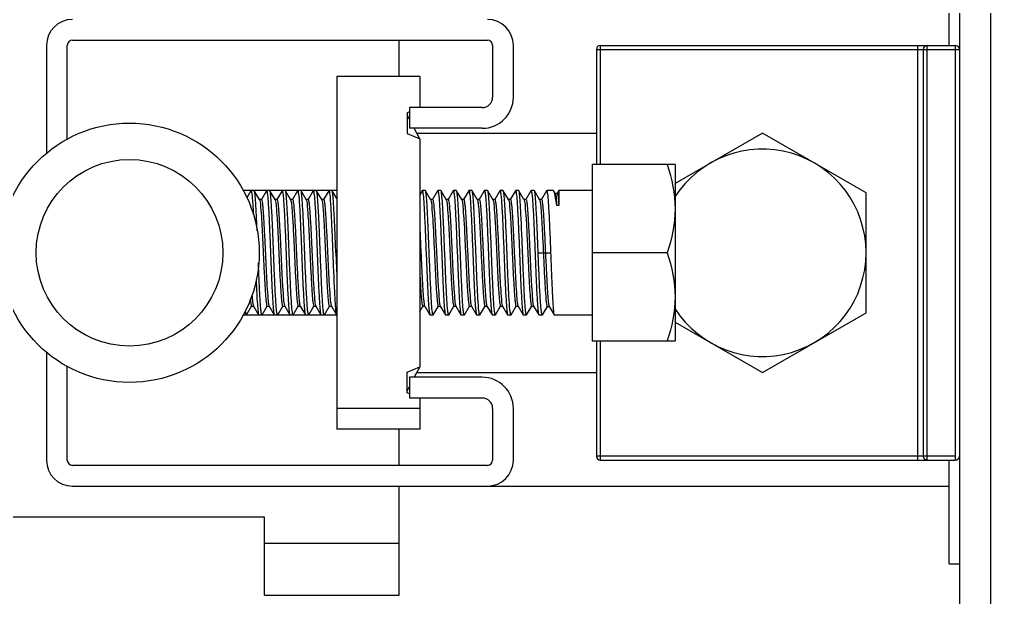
# Model space of a CAD drawing. Extents: x 1680110 to 2699828, y 269661 to 891349.
# Drawn here: x 2392277.8 to 2392704, y 717890 to 718143.8 of the extents above; entities that cross this region are included whole.
import ezdxf

# ---------------------------------------------------------------- set-up
doc = ezdxf.new("R2010")
doc.units = 0
doc.header["$LTSCALE"] = 1000
doc.header["$MEASUREMENT"] = 0
doc.layers.add('02___PRT_ALL_AXES', color=7, linetype='Continuous')

msp = doc.modelspace()

# ---------------------------------------------------------------- linework, layer by layer
at = {"color": 7, "linetype": 'Continuous'}
for p, q in [((2392690.35, 720771.01), (2392690.35, 717130.67)), ((2392704.01, 720771.01), (2392704.01, 717130.67)), ((2392685.8, 718132.4), (2392685.8, 718177.93)), ((2392301.05, 718134.68), (2392483.18, 718134.68)), ((2392444.48, 718118.74), (2392444.48, 718134.68)), ((2392289.66, 718132.4), (2392289.66, 718084.96)), ((2392298.77, 718091.17), (2392298.77, 718132.4)), ((2392485.46, 718132.4), (2392485.46, 718109.63)), ((2392494.56, 718109.63), (2392494.56, 718132.4)), ((2392530.99, 718130.58), (2392530.99, 718080.04)), ((2392530.99, 718130.58), (2392690.35, 718130.58)), ((2392532.81, 718080.04), (2392532.81, 718132.4)), ((2392532.81, 718132.4), (2392688.53, 718132.4)), ((2392672.14, 717950.27), (2392672.14, 718132.4)), ((2392674.42, 718130.58), (2392674.42, 717952.09)), ((2392676.24, 717950.27), (2392676.24, 718132.4)), ((2392688.53, 718132.4), (2392688.53, 717950.27)), ((2392453.45, 718118.74), (2392453.45, 718105.08)), ((2392449.03, 718105.08), (2392449.03, 718095.97)), ((2392480.9, 718105.08), (2392449.03, 718105.08)), ((2392449.03, 718103.24), (2392447.99, 718102.8)), ((2392447.99, 718102.8), (2392447.99, 718093.7)), ((2392449.03, 718099.9), (2392447.99, 718101.89)), ((2392447.99, 718093.7), (2392453.45, 718091.42)), ((2392480.9, 718095.97), (2392449.03, 718095.97)), ((2392453.45, 718091.42), (2392451.08, 718095.97)), ((2392453.45, 718091.42), (2392453.45, 717991.25)), ((2392529.12, 718080.04), (2392529.12, 718002.63)), ((2392379.36, 718068.59), (2392377.57, 718065.51)), ((2392379.36, 718068.59), (2392379.43, 718068.65)), ((2392380.87, 718068.59), (2392380.8, 718068.65)), ((2392383.12, 718064.71), (2392380.87, 718068.59)), ((2392386.19, 718068.59), (2392383.95, 718064.73)), ((2392386.19, 718068.59), (2392386.26, 718068.65)), ((2392387.7, 718068.59), (2392387.63, 718068.65)), ((2392389.95, 718064.71), (2392387.7, 718068.59)), ((2392393.02, 718068.59), (2392390.78, 718064.73)), ((2392393.02, 718068.59), (2392393.09, 718068.65)), ((2392394.53, 718068.59), (2392394.46, 718068.65)), ((2392396.78, 718064.71), (2392394.53, 718068.59)), ((2392399.85, 718068.59), (2392397.61, 718064.73)), ((2392399.85, 718068.59), (2392399.92, 718068.65)), ((2392401.36, 718068.59), (2392401.29, 718068.65)), ((2392403.61, 718064.71), (2392401.36, 718068.59)), ((2392406.68, 718068.59), (2392404.44, 718064.73)), ((2392406.68, 718068.59), (2392406.75, 718068.65)), ((2392408.19, 718068.59), (2392408.12, 718068.65)), ((2392410.44, 718064.71), (2392408.19, 718068.59)), ((2392413.51, 718068.59), (2392411.27, 718064.73)), ((2392413.51, 718068.59), (2392413.58, 718068.65)), ((2392415.02, 718068.59), (2392414.95, 718068.65)), ((2392417.03, 718065.13), (2392415.02, 718068.59)), ((2392454.49, 718068.59), (2392453.45, 718066.8)), ((2392454.49, 718068.59), (2392454.56, 718068.65)), ((2392456, 718068.59), (2392455.93, 718068.65)), ((2392458.25, 718064.71), (2392456, 718068.59)), ((2392461.32, 718068.59), (2392459.08, 718064.73)), ((2392461.32, 718068.59), (2392461.39, 718068.65)), ((2392462.83, 718068.59), (2392462.76, 718068.65)), ((2392465.08, 718064.71), (2392462.83, 718068.59)), ((2392468.15, 718068.59), (2392465.91, 718064.73)), ((2392468.15, 718068.59), (2392468.22, 718068.65)), ((2392469.66, 718068.59), (2392469.59, 718068.65)), ((2392471.91, 718064.71), (2392469.66, 718068.59)), ((2392474.98, 718068.59), (2392472.74, 718064.73)), ((2392474.98, 718068.59), (2392475.05, 718068.65)), ((2392476.49, 718068.59), (2392476.42, 718068.65)), ((2392478.74, 718064.71), (2392476.49, 718068.59)), ((2392481.81, 718068.59), (2392479.57, 718064.73)), ((2392481.81, 718068.59), (2392481.88, 718068.65)), ((2392483.32, 718068.59), (2392483.25, 718068.65)), ((2392485.57, 718064.71), (2392483.32, 718068.59)), ((2392488.64, 718068.59), (2392486.4, 718064.73)), ((2392488.64, 718068.59), (2392488.71, 718068.65)), ((2392490.15, 718068.59), (2392490.08, 718068.65)), ((2392492.4, 718064.71), (2392490.15, 718068.59)), ((2392495.47, 718068.59), (2392493.23, 718064.73)), ((2392495.47, 718068.59), (2392495.54, 718068.65)), ((2392496.98, 718068.59), (2392496.91, 718068.65)), ((2392499.23, 718064.71), (2392496.98, 718068.59)), ((2392502.3, 718068.59), (2392500.06, 718064.73)), ((2392502.3, 718068.59), (2392502.37, 718068.65)), ((2392503.81, 718068.59), (2392503.74, 718068.65)), ((2392506.06, 718064.71), (2392503.81, 718068.59)), ((2392509.13, 718068.59), (2392506.89, 718064.73)), ((2392509.13, 718068.59), (2392509.2, 718068.65)), ((2392512.99, 718067.26), (2392512.31, 718068.43)), ((2392513.82, 718067.33), (2392512.95, 718067.33)), ((2392514.54, 718068.65), (2392513.79, 718067.35)), ((2392383.16, 718064.63), (2392383.12, 718064.71)), ((2392383.98, 718064.71), (2392383.12, 718064.71)), ((2392383.16, 718064.63), (2392383.24, 718064.43)), ((2392389.99, 718064.63), (2392389.95, 718064.71)), ((2392390.81, 718064.71), (2392389.95, 718064.71)), ((2392389.99, 718064.63), (2392390.02, 718064.58)), ((2392396.82, 718064.63), (2392396.78, 718064.71)), ((2392397.64, 718064.71), (2392396.78, 718064.71)), ((2392403.65, 718064.63), (2392403.61, 718064.71)), ((2392404.47, 718064.71), (2392403.61, 718064.71)), ((2392403.65, 718064.63), (2392403.71, 718064.5)), ((2392410.48, 718064.63), (2392410.44, 718064.71)), ((2392411.3, 718064.71), (2392410.44, 718064.71)), ((2392410.48, 718064.63), (2392410.56, 718064.43)), ((2392458.29, 718064.63), (2392458.25, 718064.71)), ((2392459.11, 718064.71), (2392458.25, 718064.71)), ((2392458.29, 718064.63), (2392458.35, 718064.5)), ((2392465.12, 718064.63), (2392465.08, 718064.71)), ((2392465.94, 718064.71), (2392465.08, 718064.71)), ((2392465.12, 718064.63), (2392465.2, 718064.43)), ((2392471.95, 718064.63), (2392471.91, 718064.71)), ((2392472.77, 718064.71), (2392471.91, 718064.71)), ((2392471.95, 718064.63), (2392471.98, 718064.58)), ((2392478.78, 718064.63), (2392478.74, 718064.71)), ((2392479.6, 718064.71), (2392478.74, 718064.71)), ((2392485.61, 718064.63), (2392485.57, 718064.71)), ((2392486.43, 718064.71), (2392485.57, 718064.71)), ((2392485.61, 718064.63), (2392485.67, 718064.5)), ((2392492.44, 718064.63), (2392492.4, 718064.71)), ((2392493.26, 718064.71), (2392492.4, 718064.71)), ((2392492.44, 718064.63), (2392492.52, 718064.43)), ((2392499.27, 718064.63), (2392499.23, 718064.71)), ((2392500.09, 718064.71), (2392499.23, 718064.71)), ((2392499.27, 718064.63), (2392499.3, 718064.58)), ((2392506.1, 718064.63), (2392506.06, 718064.71)), ((2392506.92, 718064.71), (2392506.06, 718064.71)), ((2392514.53, 718062.04), (2392513.62, 718062.04)), ((2392453.45, 718052.45), (2392453.99, 718041.33)), ((2392505.44, 718041.33), (2392510.91, 718041.33)), ((2392377.46, 718014.08), (2392379.69, 718017.94)), ((2392379.66, 718017.96), (2392380.53, 718017.96)), ((2392380.45, 718018.09), (2392380.48, 718018.03)), ((2392380.48, 718018.03), (2392380.53, 718017.96)), ((2392380.53, 718017.96), (2392382.77, 718014.08)), ((2392384.29, 718014.08), (2392386.52, 718017.94)), ((2392386.49, 718017.96), (2392387.36, 718017.96)), ((2392387.23, 718018.23), (2392387.31, 718018.03)), ((2392387.31, 718018.03), (2392387.36, 718017.96)), ((2392387.36, 718017.96), (2392389.6, 718014.08)), ((2392391.12, 718014.08), (2392393.35, 718017.94)), ((2392393.32, 718017.96), (2392394.19, 718017.96)), ((2392394.08, 718018.17), (2392394.14, 718018.03)), ((2392394.14, 718018.03), (2392394.19, 718017.96)), ((2392394.19, 718017.96), (2392396.43, 718014.08)), ((2392397.95, 718014.08), (2392400.18, 718017.94)), ((2392400.15, 718017.96), (2392401.02, 718017.96)), ((2392400.97, 718018.03), (2392401.02, 718017.96)), ((2392401.02, 718017.96), (2392403.26, 718014.08)), ((2392404.78, 718014.08), (2392407.01, 718017.94)), ((2392406.98, 718017.96), (2392407.85, 718017.96)), ((2392407.77, 718018.09), (2392407.8, 718018.03)), ((2392407.8, 718018.03), (2392407.85, 718017.96)), ((2392407.85, 718017.96), (2392410.09, 718014.08)), ((2392411.61, 718014.08), (2392413.84, 718017.94)), ((2392413.81, 718017.96), (2392414.68, 718017.96)), ((2392414.55, 718018.23), (2392414.63, 718018.03)), ((2392414.63, 718018.03), (2392414.68, 718017.96)), ((2392414.68, 718017.96), (2392416.92, 718014.08)), ((2392453.45, 718015.57), (2392454.82, 718017.94)), ((2392454.79, 718017.96), (2392455.66, 718017.96)), ((2392455.61, 718018.03), (2392455.66, 718017.96)), ((2392455.66, 718017.96), (2392457.9, 718014.08)), ((2392459.42, 718014.08), (2392461.65, 718017.94)), ((2392461.62, 718017.96), (2392462.49, 718017.96)), ((2392462.41, 718018.09), (2392462.44, 718018.03)), ((2392462.44, 718018.03), (2392462.49, 718017.96)), ((2392462.49, 718017.96), (2392464.73, 718014.08)), ((2392466.25, 718014.08), (2392468.48, 718017.94)), ((2392468.45, 718017.96), (2392469.32, 718017.96)), ((2392469.19, 718018.23), (2392469.27, 718018.03)), ((2392469.27, 718018.03), (2392469.32, 718017.96)), ((2392469.32, 718017.96), (2392471.56, 718014.08)), ((2392473.08, 718014.08), (2392475.31, 718017.94)), ((2392475.28, 718017.96), (2392476.15, 718017.96)), ((2392476.04, 718018.17), (2392476.1, 718018.03)), ((2392476.1, 718018.03), (2392476.15, 718017.96)), ((2392476.15, 718017.96), (2392478.39, 718014.08)), ((2392479.91, 718014.08), (2392482.14, 718017.94)), ((2392482.11, 718017.96), (2392482.98, 718017.96)), ((2392482.93, 718018.03), (2392482.98, 718017.96)), ((2392482.98, 718017.96), (2392485.22, 718014.08)), ((2392486.74, 718014.08), (2392488.97, 718017.94)), ((2392488.94, 718017.96), (2392489.81, 718017.96)), ((2392489.73, 718018.09), (2392489.76, 718018.03)), ((2392489.76, 718018.03), (2392489.81, 718017.96)), ((2392489.81, 718017.96), (2392492.05, 718014.08)), ((2392493.57, 718014.08), (2392495.8, 718017.94)), ((2392495.77, 718017.96), (2392496.64, 718017.96)), ((2392496.51, 718018.23), (2392496.59, 718018.03)), ((2392496.59, 718018.03), (2392496.64, 718017.96)), ((2392496.64, 718017.96), (2392498.88, 718014.08)), ((2392500.4, 718014.08), (2392502.63, 718017.94)), ((2392502.6, 718017.96), (2392503.47, 718017.96)), ((2392503.36, 718018.17), (2392503.42, 718018.03)), ((2392503.42, 718018.03), (2392503.47, 718017.96)), ((2392503.47, 718017.96), (2392505.71, 718014.08)), ((2392507.39, 718014.1), (2392509.48, 718017.7)), ((2392509.44, 718017.72), (2392510.31, 718017.72)), ((2392510.27, 718017.8), (2392510.31, 718017.72)), ((2392510.31, 718017.72), (2392512.43, 718014.06)), ((2392377.46, 718014.08), (2392377.38, 718014.01)), ((2392382.77, 718014.08), (2392382.85, 718014.01)), ((2392384.29, 718014.08), (2392384.21, 718014.01)), ((2392389.6, 718014.08), (2392389.68, 718014.01)), ((2392391.12, 718014.08), (2392391.04, 718014.01)), ((2392396.43, 718014.08), (2392396.51, 718014.01)), ((2392397.95, 718014.08), (2392397.87, 718014.01)), ((2392403.26, 718014.08), (2392403.34, 718014.01)), ((2392404.78, 718014.08), (2392404.7, 718014.01)), ((2392410.09, 718014.08), (2392410.17, 718014.01)), ((2392411.61, 718014.08), (2392411.53, 718014.01)), ((2392416.92, 718014.08), (2392417, 718014.01)), ((2392457.9, 718014.08), (2392457.98, 718014.01)), ((2392459.42, 718014.08), (2392459.34, 718014.01)), ((2392464.73, 718014.08), (2392464.81, 718014.01)), ((2392466.25, 718014.08), (2392466.17, 718014.01)), ((2392471.56, 718014.08), (2392471.64, 718014.01)), ((2392473.08, 718014.08), (2392473, 718014.01)), ((2392478.39, 718014.08), (2392478.47, 718014.01)), ((2392479.91, 718014.08), (2392479.83, 718014.01)), ((2392485.22, 718014.08), (2392485.3, 718014.01)), ((2392486.74, 718014.08), (2392486.66, 718014.01)), ((2392492.05, 718014.08), (2392492.13, 718014.01)), ((2392493.57, 718014.08), (2392493.49, 718014.01)), ((2392498.88, 718014.08), (2392498.96, 718014.01)), ((2392500.4, 718014.08), (2392500.32, 718014.01)), ((2392505.71, 718014.08), (2392505.79, 718014.01)), ((2392507.39, 718014.1), (2392507.29, 718014.01)), ((2392512.43, 718014.06), (2392512.48, 718014.01)), ((2392530.99, 718002.63), (2392530.99, 717952.09)), ((2392532.81, 717950.27), (2392532.81, 718002.63)), ((2392289.66, 717997.71), (2392289.66, 717950.27)), ((2392298.77, 717950.27), (2392298.77, 717991.49)), ((2392447.99, 717988.97), (2392453.45, 717991.25)), ((2392453.45, 717991.25), (2392451.08, 717986.69)), ((2392447.99, 717979.86), (2392447.99, 717988.97)), ((2392449.03, 717986.69), (2392449.03, 717977.59)), ((2392480.9, 717986.69), (2392449.03, 717986.69)), ((2392449.03, 717982.77), (2392447.99, 717980.77)), ((2392449.03, 717979.43), (2392447.99, 717979.86)), ((2392449.03, 717977.59), (2392480.9, 717977.59)), ((2392453.45, 717977.59), (2392453.45, 717973.03)), ((2392485.46, 717973.03), (2392485.46, 717950.27)), ((2392494.56, 717950.27), (2392494.56, 717973.03)), ((2392444.48, 717947.99), (2392444.48, 717963.93)), ((2392688.53, 717952.09), (2392530.99, 717952.09)), ((2392483.18, 717947.99), (2392301.05, 717947.99)), ((2392532.81, 717950.27), (2392688.53, 717950.27)), ((2392685.8, 717904.73), (2392685.8, 717950.27)), ((2392301.05, 717938.88), (2392685.8, 717938.88)), ((2392444.48, 717891.07), (2392444.48, 717938.88)), ((2392385.28, 717925.22), (2392266.9, 717925.22)), ((2392385.28, 717891.07), (2392385.28, 717925.22)), ((2392385.28, 717913.84), (2392444.48, 717913.84)), ((2392685.8, 717904.73), (2392690.35, 717904.73)), ((2392385.28, 717891.07), (2392444.48, 717891.07))]:
    msp.add_line(p, q, dxfattribs=at)
at = {"color": 0}
for p, q in [((2392452.22, 718093.78), (2392530.99, 718093.78)), ((2392452.22, 717988.78), (2392530.99, 717988.78))]:
    msp.add_line(p, q, dxfattribs=at)
at = {"color": 7, "linetype": 'Continuous'}
for centre, radius, start, end in [((2392301.05, 718132.4), 11.38, 90, 180), ((2392483.18, 718132.4), 11.38, 0, 90), ((2392301.05, 718132.4), 2.28, 90, 180), ((2392483.18, 718132.4), 2.28, 0, 90), ((2392532.81, 718130.58), 1.82, 90, 180), ((2392676.24, 718130.58), 1.82, 90, 180), ((2392688.53, 718130.58), 1.82, 0, 90), ((2392480.9, 718109.63), 13.66, 270, 0), ((2392480.9, 718109.63), 4.55, 270, 0), ((2392389.2, 718064.22), 0.89, 21.644, 23.625), ((2392471.16, 718064.22), 0.89, 21.644, 23.625), ((2392498.48, 718064.22), 0.89, 21.644, 23.625), ((2396167.54, 718188.94), 3753.79, 182.25353, 182.39352), ((2392381.27, 718018.44), 0.89, 201.644, 203.625), ((2392408.59, 718018.44), 0.89, 201.644, 203.625), ((2392463.23, 718018.44), 0.89, 201.644, 203.625), ((2392490.55, 718018.44), 0.89, 201.644, 203.625), ((2392480.9, 717973.03), 13.66, 0, 90), ((2392480.9, 717973.03), 4.55, 0, 90), ((2392532.81, 717952.09), 1.82, 180, 270), ((2392676.24, 717952.09), 1.82, 180, 270), ((2392688.53, 717952.09), 1.82, 270, 0), ((2392301.05, 717950.27), 11.38, 180, 270), ((2392301.05, 717950.27), 2.28, 180, 270), ((2392483.18, 717950.27), 11.38, 270, 0), ((2392483.18, 717950.27), 2.28, 270, 0)]:
    msp.add_arc(centre, radius, start, end, dxfattribs=at)
for points, knots in [([(2392379.43, 718068.65), (2392379.5, 718068.65), (2392379.6, 718068.33), (2392379.7, 718067.88), (2392379.82, 718066.99), (2392379.99, 718065.25), (2392380.2, 718062.3), (2392380.34, 718059.76), (2392380.41, 718058.31)], [0, 0, 0, 0, 0.02031, 0.071186, 0.153833, 0.267528, 0.582288, 1, 1, 1, 1]), ([(2392382.11, 718050.95), (2392382.02, 718053.22), (2392381.81, 718057.31), (2392381.6, 718062.69), (2392381.17, 718066.22), (2392381.15, 718068.11), (2392380.87, 718068.59)], [0, 0, 0, 0, 0.385439, 0.695789, 0.906079, 1, 1, 1, 1]), ([(2392386.26, 718068.65), (2392386.45, 718068.65), (2392386.48, 718067.6), (2392386.78, 718066.38), (2392386.91, 718063.7), (2392387.14, 718060.42), (2392387.34, 718056.31), (2392387.63, 718049.88), (2392387.83, 718044.82), (2392387.97, 718041.33)], [0, 0, 0, 0, 0.020675, 0.077924, 0.170358, 0.294557, 0.445789, 0.618276, 1, 1, 1, 1]), ([(2392389.34, 718041.33), (2392389.2, 718044.67), (2392388.95, 718050.89), (2392388.63, 718058.24), (2392388.33, 718063.11), (2392388.16, 718065.72), (2392387.94, 718067.44), (2392387.85, 718068.34), (2392387.7, 718068.59)], [0, 0, 0, 0, 0.36699, 0.682928, 0.807586, 0.903956, 0.968736, 1, 1, 1, 1]), ([(2392393.09, 718068.65), (2392393.28, 718068.65), (2392393.31, 718067.6), (2392393.61, 718066.38), (2392393.74, 718063.71), (2392393.97, 718060.42), (2392394.17, 718056.31), (2392394.46, 718049.88), (2392394.66, 718044.82), (2392394.8, 718041.33)], [0, 0, 0, 0, 0.020674, 0.077921, 0.170353, 0.294549, 0.445778, 0.618269, 1, 1, 1, 1]), ([(2392396.17, 718041.33), (2392396.03, 718044.67), (2392395.78, 718050.89), (2392395.46, 718058.24), (2392395.16, 718063.11), (2392394.99, 718065.72), (2392394.77, 718067.44), (2392394.67, 718068.34), (2392394.53, 718068.59)], [0, 0, 0, 0, 0.366993, 0.682932, 0.807585, 0.903953, 0.968735, 1, 1, 1, 1]), ([(2392399.92, 718068.65), (2392400.11, 718068.65), (2392400.14, 718067.6), (2392400.44, 718066.38), (2392400.57, 718063.71), (2392400.8, 718060.42), (2392401, 718056.31), (2392401.29, 718049.88), (2392401.49, 718044.82), (2392401.63, 718041.33)], [0, 0, 0, 0, 0.020673, 0.077921, 0.170352, 0.294544, 0.445772, 0.618264, 1, 1, 1, 1]), ([(2392403, 718041.33), (2392402.86, 718044.67), (2392402.61, 718050.89), (2392402.29, 718058.24), (2392401.99, 718063.11), (2392401.82, 718065.72), (2392401.6, 718067.44), (2392401.5, 718068.34), (2392401.36, 718068.59)], [0, 0, 0, 0, 0.366982, 0.682923, 0.807582, 0.903951, 0.968734, 1, 1, 1, 1]), ([(2392406.75, 718068.65), (2392406.94, 718068.65), (2392406.97, 718067.6), (2392407.27, 718066.38), (2392407.4, 718063.7), (2392407.63, 718060.42), (2392407.83, 718056.31), (2392408.12, 718049.88), (2392408.32, 718044.82), (2392408.46, 718041.33)], [0, 0, 0, 0, 0.020675, 0.077925, 0.170357, 0.294553, 0.445786, 0.618277, 1, 1, 1, 1]), ([(2392409.83, 718041.33), (2392409.69, 718044.67), (2392409.44, 718050.89), (2392409.12, 718058.24), (2392408.82, 718063.11), (2392408.65, 718065.72), (2392408.43, 718067.44), (2392408.33, 718068.34), (2392408.19, 718068.59)], [0, 0, 0, 0, 0.366984, 0.68292, 0.807581, 0.903953, 0.968735, 1, 1, 1, 1]), ([(2392413.58, 718068.65), (2392413.77, 718068.65), (2392413.8, 718067.6), (2392414.1, 718066.38), (2392414.23, 718063.7), (2392414.46, 718060.42), (2392414.66, 718056.31), (2392414.95, 718049.88), (2392415.15, 718044.82), (2392415.29, 718041.33)], [0, 0, 0, 0, 0.020675, 0.077924, 0.170358, 0.294557, 0.445789, 0.618276, 1, 1, 1, 1]), ([(2392416.65, 718041.33), (2392416.52, 718044.67), (2392416.27, 718050.89), (2392415.95, 718058.24), (2392415.65, 718063.11), (2392415.48, 718065.72), (2392415.26, 718067.44), (2392415.16, 718068.34), (2392415.02, 718068.59)], [0, 0, 0, 0, 0.36699, 0.682928, 0.807586, 0.903956, 0.968736, 1, 1, 1, 1]), ([(2392454.56, 718068.65), (2392454.75, 718068.65), (2392454.78, 718067.6), (2392455.07, 718066.38), (2392455.21, 718063.71), (2392455.44, 718060.42), (2392455.64, 718056.31), (2392455.93, 718049.88), (2392456.13, 718044.82), (2392456.27, 718041.33)], [0, 0, 0, 0, 0.020673, 0.077921, 0.170352, 0.294544, 0.445772, 0.618264, 1, 1, 1, 1]), ([(2392457.63, 718041.33), (2392457.5, 718044.67), (2392457.25, 718050.89), (2392456.93, 718058.24), (2392456.63, 718063.11), (2392456.46, 718065.72), (2392456.24, 718067.44), (2392456.14, 718068.34), (2392456, 718068.59)], [0, 0, 0, 0, 0.366982, 0.682923, 0.807582, 0.903951, 0.968734, 1, 1, 1, 1]), ([(2392461.39, 718068.65), (2392461.58, 718068.65), (2392461.61, 718067.6), (2392461.9, 718066.38), (2392462.04, 718063.7), (2392462.27, 718060.42), (2392462.47, 718056.31), (2392462.76, 718049.88), (2392462.96, 718044.82), (2392463.1, 718041.33)], [0, 0, 0, 0, 0.020675, 0.077925, 0.170357, 0.294553, 0.445786, 0.618277, 1, 1, 1, 1]), ([(2392464.46, 718041.33), (2392464.33, 718044.67), (2392464.08, 718050.89), (2392463.76, 718058.24), (2392463.46, 718063.11), (2392463.29, 718065.72), (2392463.07, 718067.44), (2392462.97, 718068.34), (2392462.83, 718068.59)], [0, 0, 0, 0, 0.366984, 0.68292, 0.807581, 0.903953, 0.968735, 1, 1, 1, 1]), ([(2392468.22, 718068.65), (2392468.41, 718068.65), (2392468.44, 718067.6), (2392468.73, 718066.38), (2392468.87, 718063.7), (2392469.1, 718060.42), (2392469.3, 718056.31), (2392469.59, 718049.88), (2392469.79, 718044.82), (2392469.93, 718041.33)], [0, 0, 0, 0, 0.020675, 0.077924, 0.170358, 0.294557, 0.445789, 0.618276, 1, 1, 1, 1]), ([(2392471.29, 718041.33), (2392471.16, 718044.67), (2392470.91, 718050.89), (2392470.59, 718058.24), (2392470.29, 718063.11), (2392470.12, 718065.72), (2392469.9, 718067.44), (2392469.8, 718068.34), (2392469.66, 718068.59)], [0, 0, 0, 0, 0.36699, 0.682928, 0.807586, 0.903956, 0.968736, 1, 1, 1, 1]), ([(2392475.05, 718068.65), (2392475.24, 718068.65), (2392475.27, 718067.6), (2392475.56, 718066.38), (2392475.7, 718063.71), (2392475.93, 718060.42), (2392476.13, 718056.31), (2392476.42, 718049.88), (2392476.62, 718044.82), (2392476.76, 718041.33)], [0, 0, 0, 0, 0.020674, 0.077921, 0.170353, 0.294549, 0.445778, 0.618269, 1, 1, 1, 1]), ([(2392478.12, 718041.33), (2392477.99, 718044.67), (2392477.74, 718050.89), (2392477.42, 718058.24), (2392477.12, 718063.11), (2392476.95, 718065.72), (2392476.73, 718067.44), (2392476.63, 718068.34), (2392476.49, 718068.59)], [0, 0, 0, 0, 0.366993, 0.682932, 0.807585, 0.903953, 0.968735, 1, 1, 1, 1]), ([(2392481.88, 718068.65), (2392482.07, 718068.65), (2392482.1, 718067.6), (2392482.39, 718066.38), (2392482.53, 718063.71), (2392482.76, 718060.42), (2392482.96, 718056.31), (2392483.25, 718049.88), (2392483.45, 718044.82), (2392483.59, 718041.33)], [0, 0, 0, 0, 0.020673, 0.077921, 0.170352, 0.294544, 0.445772, 0.618264, 1, 1, 1, 1]), ([(2392484.95, 718041.33), (2392484.82, 718044.67), (2392484.57, 718050.89), (2392484.25, 718058.24), (2392483.95, 718063.11), (2392483.78, 718065.72), (2392483.56, 718067.44), (2392483.46, 718068.34), (2392483.32, 718068.59)], [0, 0, 0, 0, 0.366982, 0.682923, 0.807582, 0.903951, 0.968734, 1, 1, 1, 1]), ([(2392488.71, 718068.65), (2392488.9, 718068.65), (2392488.93, 718067.6), (2392489.22, 718066.38), (2392489.36, 718063.7), (2392489.59, 718060.42), (2392489.79, 718056.31), (2392490.08, 718049.88), (2392490.28, 718044.82), (2392490.42, 718041.33)], [0, 0, 0, 0, 0.020675, 0.077925, 0.170357, 0.294553, 0.445786, 0.618277, 1, 1, 1, 1]), ([(2392491.78, 718041.33), (2392491.65, 718044.67), (2392491.4, 718050.89), (2392491.08, 718058.24), (2392490.78, 718063.11), (2392490.61, 718065.72), (2392490.39, 718067.44), (2392490.29, 718068.34), (2392490.15, 718068.59)], [0, 0, 0, 0, 0.366984, 0.68292, 0.807581, 0.903953, 0.968735, 1, 1, 1, 1]), ([(2392495.54, 718068.65), (2392495.73, 718068.65), (2392495.76, 718067.6), (2392496.05, 718066.38), (2392496.19, 718063.7), (2392496.42, 718060.42), (2392496.62, 718056.31), (2392496.91, 718049.88), (2392497.11, 718044.82), (2392497.25, 718041.33)], [0, 0, 0, 0, 0.020675, 0.077924, 0.170358, 0.294557, 0.445789, 0.618276, 1, 1, 1, 1]), ([(2392498.61, 718041.33), (2392498.48, 718044.67), (2392498.23, 718050.89), (2392497.91, 718058.24), (2392497.61, 718063.11), (2392497.44, 718065.72), (2392497.22, 718067.44), (2392497.12, 718068.34), (2392496.98, 718068.59)], [0, 0, 0, 0, 0.36699, 0.682928, 0.807586, 0.903956, 0.968736, 1, 1, 1, 1]), ([(2392502.37, 718068.65), (2392502.56, 718068.65), (2392502.59, 718067.6), (2392502.88, 718066.38), (2392503.02, 718063.71), (2392503.25, 718060.42), (2392503.45, 718056.31), (2392503.74, 718049.88), (2392503.94, 718044.82), (2392504.08, 718041.33)], [0, 0, 0, 0, 0.020674, 0.077921, 0.170353, 0.294549, 0.445778, 0.618269, 1, 1, 1, 1]), ([(2392505.44, 718041.33), (2392505.31, 718044.67), (2392505.06, 718050.89), (2392504.74, 718058.24), (2392504.44, 718063.11), (2392504.27, 718065.72), (2392504.05, 718067.44), (2392503.95, 718068.34), (2392503.81, 718068.59)], [0, 0, 0, 0, 0.366993, 0.682932, 0.807585, 0.903953, 0.968735, 1, 1, 1, 1]), ([(2392509.2, 718068.65), (2392509.39, 718068.65), (2392509.42, 718067.6), (2392509.71, 718066.38), (2392509.85, 718063.71), (2392510.08, 718060.42), (2392510.28, 718056.31), (2392510.57, 718049.88), (2392510.77, 718044.82), (2392510.91, 718041.33)], [0, 0, 0, 0, 0.020673, 0.077921, 0.170352, 0.294544, 0.445772, 0.618264, 1, 1, 1, 1]), ([(2392512.31, 718068.43), (2392512.27, 718068.49), (2392512.21, 718068.59), (2392512.1, 718068.65), (2392512.06, 718068.65)], [0, 0, 0, 0, 0.60461, 1, 1, 1, 1]), ([(2392513.62, 718062.04), (2392513.41, 718063.46), (2392513.03, 718065.58), (2392512.68, 718067.79), (2392512.31, 718068.43)], [0, 0, 0, 0, 0.65919, 1, 1, 1, 1]), ([(2392512.99, 718067.26), (2392513.26, 718066.79), (2392513.3, 718064.94), (2392513.53, 718063.25), (2392513.62, 718062.04)], [0, 0, 0, 0, 0.313961, 1, 1, 1, 1]), ([(2392513.82, 718067.33), (2392513.95, 718067.33), (2392514.04, 718066.66), (2392514.23, 718065.82), (2392514.37, 718064.07), (2392514.48, 718062.79), (2392514.53, 718062.04)], [0, 0, 0, 0, 0.073099, 0.267312, 0.579782, 1, 1, 1, 1]), ([(2392514.54, 718068.65), (2392514.58, 718068.65), (2392514.53, 718068.43), (2392514.6, 718068.18), (2392514.58, 718067.61), (2392514.6, 718066.51), (2392514.57, 718064.61), (2392514.55, 718062.98), (2392514.53, 718062.04)], [0, 0, 0, 0, 0.016557, 0.065341, 0.146137, 0.258326, 0.573151, 1, 1, 1, 1]), ([(2392383.24, 718064.43), (2392383.52, 718063.5), (2392383.69, 718060.6), (2392384.14, 718055.2), (2392384.47, 718047.85), (2392384.86, 718039.62), (2392385.18, 718032.7), (2392385.46, 718027.59), (2392385.65, 718024.36), (2392385.86, 718021.8), (2392386.02, 718019.73), (2392386.24, 718018.75), (2392386.34, 718017.96), (2392386.49, 718017.96)], [0, 0, 0, 0, 0.062719, 0.184868, 0.349863, 0.53504, 0.714923, 0.795023, 0.864774, 0.921768, 0.964057, 0.99026, 1, 1, 1, 1]), ([(2392383.98, 718064.71), (2392384.14, 718064.71), (2392384.23, 718063.91), (2392384.45, 718062.94), (2392384.61, 718060.87), (2392384.82, 718058.3), (2392385.01, 718055.07), (2392385.29, 718049.96), (2392385.61, 718043.04), (2392386, 718034.81), (2392386.34, 718027.47), (2392386.78, 718022.07), (2392386.95, 718019.16), (2392387.23, 718018.23)], [0, 0, 0, 0, 0.00974, 0.035943, 0.078232, 0.135226, 0.204977, 0.285077, 0.46496, 0.650137, 0.815132, 0.937281, 1, 1, 1, 1]), ([(2392390.03, 718064.55), (2392390.36, 718063.72), (2392390.46, 718060.9), (2392390.96, 718055.66), (2392391.27, 718048.32), (2392391.68, 718040.03), (2392392, 718033.01), (2392392.28, 718027.81), (2392392.47, 718024.51), (2392392.68, 718021.89), (2392392.85, 718019.77), (2392393.07, 718018.77), (2392393.16, 718017.96), (2392393.32, 718017.96)], [0, 0, 0, 0, 0.057306, 0.176372, 0.340694, 0.527158, 0.709493, 0.790959, 0.862015, 0.920146, 0.963314, 0.990071, 1, 1, 1, 1]), ([(2392390.81, 718064.71), (2392390.97, 718064.71), (2392391.06, 718063.9), (2392391.29, 718062.92), (2392391.45, 718060.82), (2392391.65, 718058.23), (2392391.85, 718054.96), (2392392.13, 718049.8), (2392392.45, 718042.83), (2392392.85, 718034.57), (2392393.17, 718027.23), (2392393.64, 718021.91), (2392393.78, 718019.05), (2392394.08, 718018.17)], [0, 0, 0, 0, 0.009836, 0.036322, 0.079059, 0.136633, 0.20705, 0.287848, 0.468983, 0.654819, 0.819474, 0.940051, 1, 1, 1, 1]), ([(2392396.82, 718064.63), (2392396.95, 718064.41), (2392397.06, 718063.62), (2392397.27, 718062.12), (2392397.45, 718059.88), (2392397.74, 718055.71), (2392398.06, 718049.45), (2392398.31, 718044.17), (2392398.44, 718041.33)], [0, 0, 0, 0, 0.033264, 0.099334, 0.196338, 0.321027, 0.635567, 1, 1, 1, 1]), ([(2392397.64, 718064.71), (2392397.81, 718064.71), (2392397.9, 718063.82), (2392398.14, 718062.76), (2392398.3, 718060.48), (2392398.52, 718057.67), (2392398.72, 718054.15), (2392399.01, 718048.65), (2392399.21, 718044.31), (2392399.35, 718041.33)], [0, 0, 0, 0, 0.021178, 0.078551, 0.170993, 0.295129, 0.446256, 0.618607, 1, 1, 1, 1]), ([(2392403.71, 718064.5), (2392404.02, 718063.61), (2392404.15, 718060.76), (2392404.62, 718055.44), (2392404.95, 718048.09), (2392405.34, 718039.83), (2392405.67, 718032.86), (2392405.95, 718027.7), (2392406.14, 718024.44), (2392406.35, 718021.84), (2392406.51, 718019.75), (2392406.73, 718018.76), (2392406.83, 718017.96), (2392406.98, 718017.96)], [0, 0, 0, 0, 0.059949, 0.180526, 0.345181, 0.531017, 0.712152, 0.79295, 0.863367, 0.920941, 0.963678, 0.990164, 1, 1, 1, 1]), ([(2392404.47, 718064.71), (2392404.63, 718064.71), (2392404.72, 718063.89), (2392404.95, 718062.9), (2392405.11, 718060.78), (2392405.32, 718058.15), (2392405.51, 718054.86), (2392405.8, 718049.65), (2392406.12, 718042.63), (2392406.52, 718034.34), (2392406.83, 718027), (2392407.33, 718021.76), (2392407.43, 718018.95), (2392407.76, 718018.12)], [0, 0, 0, 0, 0.009929, 0.036686, 0.079854, 0.137985, 0.209041, 0.290507, 0.472842, 0.659306, 0.823628, 0.942694, 1, 1, 1, 1]), ([(2392410.56, 718064.43), (2392410.84, 718063.5), (2392411.01, 718060.6), (2392411.46, 718055.2), (2392411.79, 718047.85), (2392412.18, 718039.62), (2392412.5, 718032.7), (2392412.78, 718027.59), (2392412.97, 718024.36), (2392413.18, 718021.8), (2392413.34, 718019.73), (2392413.56, 718018.75), (2392413.66, 718017.96), (2392413.81, 718017.96)], [0, 0, 0, 0, 0.062719, 0.184868, 0.349863, 0.53504, 0.714923, 0.795023, 0.864774, 0.921768, 0.964057, 0.99026, 1, 1, 1, 1]), ([(2392411.3, 718064.71), (2392411.46, 718064.71), (2392411.55, 718063.91), (2392411.77, 718062.94), (2392411.93, 718060.87), (2392412.14, 718058.3), (2392412.33, 718055.07), (2392412.61, 718049.96), (2392412.93, 718043.04), (2392413.32, 718034.81), (2392413.66, 718027.47), (2392414.1, 718022.07), (2392414.27, 718019.16), (2392414.55, 718018.23)], [0, 0, 0, 0, 0.00974, 0.035943, 0.078232, 0.135226, 0.204977, 0.285077, 0.46496, 0.650137, 0.815132, 0.937281, 1, 1, 1, 1]), ([(2392458.35, 718064.5), (2392458.66, 718063.61), (2392458.79, 718060.76), (2392459.26, 718055.44), (2392459.59, 718048.09), (2392459.98, 718039.83), (2392460.31, 718032.86), (2392460.58, 718027.7), (2392460.78, 718024.44), (2392460.99, 718021.84), (2392461.15, 718019.75), (2392461.37, 718018.76), (2392461.47, 718017.96), (2392461.62, 718017.96)], [0, 0, 0, 0, 0.059949, 0.180526, 0.345181, 0.531017, 0.712152, 0.79295, 0.863367, 0.920941, 0.963678, 0.990164, 1, 1, 1, 1]), ([(2392459.11, 718064.71), (2392459.27, 718064.71), (2392459.36, 718063.89), (2392459.59, 718062.9), (2392459.75, 718060.78), (2392459.96, 718058.15), (2392460.15, 718054.86), (2392460.43, 718049.65), (2392460.76, 718042.63), (2392461.16, 718034.34), (2392461.47, 718027), (2392461.97, 718021.76), (2392462.07, 718018.95), (2392462.4, 718018.12)], [0, 0, 0, 0, 0.009929, 0.036686, 0.079854, 0.137985, 0.209041, 0.290507, 0.472842, 0.659306, 0.823628, 0.942694, 1, 1, 1, 1]), ([(2392465.2, 718064.43), (2392465.48, 718063.5), (2392465.65, 718060.6), (2392466.1, 718055.2), (2392466.43, 718047.85), (2392466.82, 718039.62), (2392467.14, 718032.7), (2392467.42, 718027.59), (2392467.61, 718024.36), (2392467.82, 718021.8), (2392467.98, 718019.73), (2392468.2, 718018.75), (2392468.3, 718017.96), (2392468.45, 718017.96)], [0, 0, 0, 0, 0.062719, 0.184868, 0.349863, 0.53504, 0.714923, 0.795023, 0.864774, 0.921768, 0.964057, 0.99026, 1, 1, 1, 1]), ([(2392465.94, 718064.71), (2392466.1, 718064.71), (2392466.19, 718063.91), (2392466.41, 718062.94), (2392466.57, 718060.87), (2392466.78, 718058.3), (2392466.97, 718055.07), (2392467.25, 718049.96), (2392467.57, 718043.04), (2392467.96, 718034.81), (2392468.3, 718027.47), (2392468.74, 718022.07), (2392468.91, 718019.16), (2392469.19, 718018.23)], [0, 0, 0, 0, 0.00974, 0.035943, 0.078232, 0.135226, 0.204977, 0.285077, 0.46496, 0.650137, 0.815132, 0.937281, 1, 1, 1, 1]), ([(2392471.99, 718064.55), (2392472.32, 718063.72), (2392472.42, 718060.9), (2392472.92, 718055.66), (2392473.23, 718048.32), (2392473.64, 718040.03), (2392473.96, 718033.01), (2392474.24, 718027.81), (2392474.43, 718024.51), (2392474.64, 718021.89), (2392474.81, 718019.77), (2392475.03, 718018.77), (2392475.12, 718017.96), (2392475.28, 718017.96)], [0, 0, 0, 0, 0.057306, 0.176372, 0.340694, 0.527158, 0.709493, 0.790959, 0.862015, 0.920146, 0.963314, 0.990071, 1, 1, 1, 1]), ([(2392472.77, 718064.71), (2392472.93, 718064.71), (2392473.02, 718063.9), (2392473.24, 718062.92), (2392473.41, 718060.82), (2392473.61, 718058.23), (2392473.81, 718054.96), (2392474.09, 718049.8), (2392474.41, 718042.83), (2392474.81, 718034.57), (2392475.13, 718027.23), (2392475.6, 718021.91), (2392475.74, 718019.05), (2392476.04, 718018.17)], [0, 0, 0, 0, 0.009836, 0.036322, 0.079059, 0.136633, 0.20705, 0.287848, 0.468983, 0.654819, 0.819474, 0.940051, 1, 1, 1, 1]), ([(2392478.78, 718064.63), (2392478.91, 718064.41), (2392479.02, 718063.62), (2392479.23, 718062.12), (2392479.41, 718059.88), (2392479.7, 718055.71), (2392480.02, 718049.45), (2392480.27, 718044.17), (2392480.4, 718041.33)], [0, 0, 0, 0, 0.033264, 0.099334, 0.196338, 0.321027, 0.635567, 1, 1, 1, 1]), ([(2392479.6, 718064.71), (2392479.77, 718064.71), (2392479.85, 718063.82), (2392480.1, 718062.76), (2392480.26, 718060.48), (2392480.48, 718057.67), (2392480.68, 718054.15), (2392480.97, 718048.65), (2392481.17, 718044.31), (2392481.31, 718041.33)], [0, 0, 0, 0, 0.021178, 0.078551, 0.170993, 0.295129, 0.446256, 0.618607, 1, 1, 1, 1]), ([(2392485.67, 718064.5), (2392485.98, 718063.61), (2392486.11, 718060.76), (2392486.58, 718055.44), (2392486.91, 718048.09), (2392487.3, 718039.83), (2392487.63, 718032.86), (2392487.9, 718027.7), (2392488.1, 718024.44), (2392488.31, 718021.84), (2392488.47, 718019.75), (2392488.69, 718018.76), (2392488.79, 718017.96), (2392488.94, 718017.96)], [0, 0, 0, 0, 0.059949, 0.180526, 0.345181, 0.531017, 0.712152, 0.79295, 0.863367, 0.920941, 0.963678, 0.990164, 1, 1, 1, 1]), ([(2392486.43, 718064.71), (2392486.59, 718064.71), (2392486.68, 718063.89), (2392486.91, 718062.9), (2392487.07, 718060.78), (2392487.28, 718058.15), (2392487.47, 718054.86), (2392487.75, 718049.65), (2392488.08, 718042.63), (2392488.48, 718034.34), (2392488.79, 718027), (2392489.29, 718021.76), (2392489.39, 718018.95), (2392489.72, 718018.12)], [0, 0, 0, 0, 0.009929, 0.036686, 0.079854, 0.137985, 0.209041, 0.290507, 0.472842, 0.659306, 0.823628, 0.942694, 1, 1, 1, 1]), ([(2392492.52, 718064.43), (2392492.8, 718063.5), (2392492.97, 718060.6), (2392493.42, 718055.2), (2392493.75, 718047.85), (2392494.14, 718039.62), (2392494.46, 718032.7), (2392494.74, 718027.59), (2392494.93, 718024.36), (2392495.14, 718021.8), (2392495.3, 718019.73), (2392495.52, 718018.75), (2392495.62, 718017.96), (2392495.77, 718017.96)], [0, 0, 0, 0, 0.062719, 0.184868, 0.349863, 0.53504, 0.714923, 0.795023, 0.864774, 0.921768, 0.964057, 0.99026, 1, 1, 1, 1]), ([(2392493.26, 718064.71), (2392493.42, 718064.71), (2392493.51, 718063.91), (2392493.73, 718062.94), (2392493.89, 718060.87), (2392494.1, 718058.3), (2392494.29, 718055.07), (2392494.57, 718049.96), (2392494.89, 718043.04), (2392495.28, 718034.81), (2392495.62, 718027.47), (2392496.06, 718022.07), (2392496.23, 718019.16), (2392496.51, 718018.23)], [0, 0, 0, 0, 0.00974, 0.035943, 0.078232, 0.135226, 0.204977, 0.285077, 0.46496, 0.650137, 0.815132, 0.937281, 1, 1, 1, 1]), ([(2392499.31, 718064.55), (2392499.64, 718063.72), (2392499.74, 718060.9), (2392500.24, 718055.66), (2392500.55, 718048.32), (2392500.96, 718040.03), (2392501.28, 718033.01), (2392501.56, 718027.81), (2392501.75, 718024.51), (2392501.96, 718021.89), (2392502.13, 718019.77), (2392502.35, 718018.77), (2392502.44, 718017.96), (2392502.6, 718017.96)], [0, 0, 0, 0, 0.057306, 0.176372, 0.340694, 0.527158, 0.709493, 0.790959, 0.862015, 0.920146, 0.963314, 0.990071, 1, 1, 1, 1]), ([(2392500.09, 718064.71), (2392500.25, 718064.71), (2392500.34, 718063.9), (2392500.56, 718062.92), (2392500.73, 718060.82), (2392500.93, 718058.23), (2392501.13, 718054.96), (2392501.41, 718049.8), (2392501.73, 718042.83), (2392502.13, 718034.57), (2392502.45, 718027.23), (2392502.92, 718021.91), (2392503.06, 718019.05), (2392503.36, 718018.17)], [0, 0, 0, 0, 0.009836, 0.036322, 0.079059, 0.136633, 0.20705, 0.287848, 0.468983, 0.654819, 0.819474, 0.940051, 1, 1, 1, 1]), ([(2392506.1, 718064.63), (2392506.23, 718064.41), (2392506.34, 718063.62), (2392506.55, 718062.12), (2392506.73, 718059.88), (2392507.02, 718055.71), (2392507.34, 718049.45), (2392507.59, 718044.17), (2392507.72, 718041.33)], [0, 0, 0, 0, 0.033264, 0.099334, 0.196338, 0.321027, 0.635567, 1, 1, 1, 1]), ([(2392506.92, 718064.71), (2392507.09, 718064.71), (2392507.17, 718063.82), (2392507.42, 718062.76), (2392507.58, 718060.48), (2392507.8, 718057.67), (2392508, 718054.15), (2392508.29, 718048.65), (2392508.49, 718044.31), (2392508.63, 718041.33)], [0, 0, 0, 0, 0.021178, 0.078551, 0.170993, 0.295129, 0.446256, 0.618607, 1, 1, 1, 1]), ([(2392387.97, 718041.33), (2392388.1, 718037.99), (2392388.35, 718031.78), (2392388.67, 718024.43), (2392388.97, 718019.55), (2392389.14, 718016.94), (2392389.37, 718015.23), (2392389.46, 718014.32), (2392389.6, 718014.08)], [0, 0, 0, 0, 0.366984, 0.68292, 0.807581, 0.903953, 0.968735, 1, 1, 1, 1]), ([(2392391.04, 718014.01), (2392390.85, 718014.01), (2392390.82, 718015.07), (2392390.53, 718016.29), (2392390.39, 718018.96), (2392390.16, 718022.24), (2392389.96, 718026.36), (2392389.67, 718032.78), (2392389.47, 718037.85), (2392389.34, 718041.33)], [0, 0, 0, 0, 0.020675, 0.077925, 0.170357, 0.294554, 0.445786, 0.618277, 1, 1, 1, 1]), ([(2392394.8, 718041.33), (2392394.93, 718037.99), (2392395.18, 718031.78), (2392395.5, 718024.43), (2392395.8, 718019.55), (2392395.97, 718016.94), (2392396.2, 718015.23), (2392396.29, 718014.32), (2392396.43, 718014.08)], [0, 0, 0, 0, 0.366982, 0.682923, 0.807582, 0.903951, 0.968734, 1, 1, 1, 1]), ([(2392397.87, 718014.01), (2392397.68, 718014.01), (2392397.65, 718015.07), (2392397.36, 718016.29), (2392397.22, 718018.96), (2392396.99, 718022.24), (2392396.79, 718026.35), (2392396.5, 718032.78), (2392396.3, 718037.85), (2392396.17, 718041.33)], [0, 0, 0, 0, 0.020673, 0.077922, 0.170352, 0.294544, 0.445772, 0.618265, 1, 1, 1, 1]), ([(2392398.44, 718041.33), (2392398.58, 718038.35), (2392398.78, 718034.02), (2392399.07, 718028.52), (2392399.27, 718025), (2392399.49, 718022.19), (2392399.65, 718019.91), (2392399.9, 718018.84), (2392399.98, 718017.96), (2392400.15, 718017.96)], [0, 0, 0, 0, 0.381393, 0.553744, 0.704871, 0.829007, 0.921449, 0.978822, 1, 1, 1, 1]), ([(2392399.35, 718041.33), (2392399.48, 718038.5), (2392399.73, 718033.21), (2392400.05, 718026.95), (2392400.34, 718022.79), (2392400.52, 718020.54), (2392400.73, 718019.05), (2392400.84, 718018.26), (2392400.97, 718018.03)], [0, 0, 0, 0, 0.364433, 0.678973, 0.803662, 0.900666, 0.966736, 1, 1, 1, 1]), ([(2392401.63, 718041.33), (2392401.76, 718037.99), (2392402.01, 718031.78), (2392402.33, 718024.43), (2392402.63, 718019.55), (2392402.8, 718016.94), (2392403.03, 718015.23), (2392403.12, 718014.32), (2392403.26, 718014.08)], [0, 0, 0, 0, 0.366993, 0.682932, 0.807585, 0.903953, 0.968735, 1, 1, 1, 1]), ([(2392404.7, 718014.01), (2392404.51, 718014.01), (2392404.48, 718015.07), (2392404.19, 718016.29), (2392404.05, 718018.96), (2392403.82, 718022.24), (2392403.62, 718026.36), (2392403.33, 718032.78), (2392403.13, 718037.85), (2392403, 718041.33)], [0, 0, 0, 0, 0.020673, 0.077921, 0.170353, 0.294548, 0.445778, 0.618269, 1, 1, 1, 1]), ([(2392408.46, 718041.33), (2392408.59, 718037.99), (2392408.84, 718031.78), (2392409.16, 718024.43), (2392409.46, 718019.55), (2392409.63, 718016.94), (2392409.86, 718015.23), (2392409.95, 718014.32), (2392410.09, 718014.08)], [0, 0, 0, 0, 0.36699, 0.682928, 0.807586, 0.903956, 0.968736, 1, 1, 1, 1]), ([(2392411.53, 718014.01), (2392411.34, 718014.01), (2392411.31, 718015.07), (2392411.02, 718016.29), (2392410.88, 718018.96), (2392410.65, 718022.24), (2392410.45, 718026.36), (2392410.16, 718032.78), (2392409.96, 718037.85), (2392409.83, 718041.33)], [0, 0, 0, 0, 0.020675, 0.077924, 0.170358, 0.294557, 0.445789, 0.618276, 1, 1, 1, 1]), ([(2392415.29, 718041.33), (2392415.42, 718037.99), (2392415.67, 718031.78), (2392415.99, 718024.43), (2392416.29, 718019.55), (2392416.46, 718016.94), (2392416.69, 718015.23), (2392416.78, 718014.32), (2392416.92, 718014.08)], [0, 0, 0, 0, 0.366984, 0.68292, 0.807581, 0.903953, 0.968735, 1, 1, 1, 1]), ([(2392453.99, 718041.33), (2392454.12, 718038.5), (2392454.37, 718033.21), (2392454.69, 718026.95), (2392454.98, 718022.79), (2392455.16, 718020.54), (2392455.37, 718019.05), (2392455.48, 718018.26), (2392455.61, 718018.03)], [0, 0, 0, 0, 0.364433, 0.678973, 0.803662, 0.900666, 0.966736, 1, 1, 1, 1]), ([(2392456.27, 718041.33), (2392456.4, 718037.99), (2392456.65, 718031.78), (2392456.97, 718024.43), (2392457.27, 718019.55), (2392457.44, 718016.94), (2392457.67, 718015.23), (2392457.76, 718014.32), (2392457.9, 718014.08)], [0, 0, 0, 0, 0.366993, 0.682932, 0.807585, 0.903953, 0.968735, 1, 1, 1, 1]), ([(2392459.34, 718014.01), (2392459.15, 718014.01), (2392459.12, 718015.07), (2392458.83, 718016.29), (2392458.69, 718018.96), (2392458.46, 718022.24), (2392458.26, 718026.36), (2392457.97, 718032.78), (2392457.77, 718037.85), (2392457.63, 718041.33)], [0, 0, 0, 0, 0.020673, 0.077921, 0.170353, 0.294548, 0.445778, 0.618269, 1, 1, 1, 1]), ([(2392463.1, 718041.33), (2392463.23, 718037.99), (2392463.48, 718031.78), (2392463.8, 718024.43), (2392464.1, 718019.55), (2392464.27, 718016.94), (2392464.5, 718015.23), (2392464.59, 718014.32), (2392464.73, 718014.08)], [0, 0, 0, 0, 0.36699, 0.682928, 0.807586, 0.903956, 0.968736, 1, 1, 1, 1]), ([(2392466.17, 718014.01), (2392465.98, 718014.01), (2392465.95, 718015.07), (2392465.66, 718016.29), (2392465.52, 718018.96), (2392465.29, 718022.24), (2392465.09, 718026.36), (2392464.8, 718032.78), (2392464.6, 718037.85), (2392464.46, 718041.33)], [0, 0, 0, 0, 0.020675, 0.077924, 0.170358, 0.294557, 0.445789, 0.618276, 1, 1, 1, 1]), ([(2392469.93, 718041.33), (2392470.06, 718037.99), (2392470.31, 718031.78), (2392470.63, 718024.43), (2392470.93, 718019.55), (2392471.1, 718016.94), (2392471.33, 718015.23), (2392471.42, 718014.32), (2392471.56, 718014.08)], [0, 0, 0, 0, 0.366984, 0.68292, 0.807581, 0.903953, 0.968735, 1, 1, 1, 1]), ([(2392473, 718014.01), (2392472.81, 718014.01), (2392472.78, 718015.07), (2392472.49, 718016.29), (2392472.35, 718018.96), (2392472.12, 718022.24), (2392471.92, 718026.36), (2392471.63, 718032.78), (2392471.43, 718037.85), (2392471.29, 718041.33)], [0, 0, 0, 0, 0.020675, 0.077925, 0.170357, 0.294554, 0.445786, 0.618277, 1, 1, 1, 1]), ([(2392476.76, 718041.33), (2392476.89, 718037.99), (2392477.14, 718031.78), (2392477.46, 718024.43), (2392477.76, 718019.55), (2392477.93, 718016.94), (2392478.16, 718015.23), (2392478.25, 718014.32), (2392478.39, 718014.08)], [0, 0, 0, 0, 0.366982, 0.682923, 0.807582, 0.903951, 0.968734, 1, 1, 1, 1]), ([(2392479.83, 718014.01), (2392479.64, 718014.01), (2392479.61, 718015.07), (2392479.32, 718016.29), (2392479.18, 718018.96), (2392478.95, 718022.24), (2392478.75, 718026.35), (2392478.46, 718032.78), (2392478.26, 718037.85), (2392478.12, 718041.33)], [0, 0, 0, 0, 0.020673, 0.077922, 0.170352, 0.294544, 0.445772, 0.618265, 1, 1, 1, 1]), ([(2392480.4, 718041.33), (2392480.54, 718038.35), (2392480.74, 718034.02), (2392481.03, 718028.52), (2392481.23, 718025), (2392481.45, 718022.19), (2392481.61, 718019.91), (2392481.86, 718018.84), (2392481.94, 718017.96), (2392482.11, 718017.96)], [0, 0, 0, 0, 0.381393, 0.553744, 0.704871, 0.829007, 0.921449, 0.978822, 1, 1, 1, 1]), ([(2392481.31, 718041.33), (2392481.44, 718038.5), (2392481.69, 718033.21), (2392482.01, 718026.95), (2392482.3, 718022.79), (2392482.48, 718020.54), (2392482.69, 718019.05), (2392482.8, 718018.26), (2392482.93, 718018.03)], [0, 0, 0, 0, 0.364433, 0.678973, 0.803662, 0.900666, 0.966736, 1, 1, 1, 1]), ([(2392483.59, 718041.33), (2392483.72, 718037.99), (2392483.97, 718031.78), (2392484.29, 718024.43), (2392484.59, 718019.55), (2392484.76, 718016.94), (2392484.99, 718015.23), (2392485.08, 718014.32), (2392485.22, 718014.08)], [0, 0, 0, 0, 0.366993, 0.682932, 0.807585, 0.903953, 0.968735, 1, 1, 1, 1]), ([(2392486.66, 718014.01), (2392486.47, 718014.01), (2392486.44, 718015.07), (2392486.15, 718016.29), (2392486.01, 718018.96), (2392485.78, 718022.24), (2392485.58, 718026.36), (2392485.29, 718032.78), (2392485.09, 718037.85), (2392484.95, 718041.33)], [0, 0, 0, 0, 0.020673, 0.077921, 0.170353, 0.294548, 0.445778, 0.618269, 1, 1, 1, 1]), ([(2392490.42, 718041.33), (2392490.55, 718037.99), (2392490.8, 718031.78), (2392491.12, 718024.43), (2392491.42, 718019.55), (2392491.59, 718016.94), (2392491.82, 718015.23), (2392491.91, 718014.32), (2392492.05, 718014.08)], [0, 0, 0, 0, 0.36699, 0.682928, 0.807586, 0.903956, 0.968736, 1, 1, 1, 1]), ([(2392493.49, 718014.01), (2392493.3, 718014.01), (2392493.27, 718015.07), (2392492.98, 718016.29), (2392492.84, 718018.96), (2392492.61, 718022.24), (2392492.41, 718026.36), (2392492.12, 718032.78), (2392491.92, 718037.85), (2392491.78, 718041.33)], [0, 0, 0, 0, 0.020675, 0.077924, 0.170358, 0.294557, 0.445789, 0.618276, 1, 1, 1, 1]), ([(2392497.25, 718041.33), (2392497.38, 718037.99), (2392497.63, 718031.78), (2392497.95, 718024.43), (2392498.25, 718019.55), (2392498.42, 718016.94), (2392498.65, 718015.23), (2392498.74, 718014.32), (2392498.88, 718014.08)], [0, 0, 0, 0, 0.366984, 0.68292, 0.807581, 0.903953, 0.968735, 1, 1, 1, 1]), ([(2392500.32, 718014.01), (2392500.13, 718014.01), (2392500.1, 718015.07), (2392499.81, 718016.29), (2392499.67, 718018.96), (2392499.44, 718022.24), (2392499.24, 718026.36), (2392498.95, 718032.78), (2392498.75, 718037.85), (2392498.61, 718041.33)], [0, 0, 0, 0, 0.020675, 0.077925, 0.170357, 0.294554, 0.445786, 0.618277, 1, 1, 1, 1]), ([(2392504.08, 718041.33), (2392504.21, 718037.99), (2392504.46, 718031.78), (2392504.78, 718024.43), (2392505.08, 718019.55), (2392505.25, 718016.94), (2392505.48, 718015.23), (2392505.57, 718014.32), (2392505.71, 718014.08)], [0, 0, 0, 0, 0.366982, 0.682923, 0.807582, 0.903951, 0.968734, 1, 1, 1, 1]), ([(2392507.29, 718014.01), (2392507.09, 718014.01), (2392507, 718015.05), (2392506.72, 718016.29), (2392506.54, 718018.96), (2392506.3, 718022.24), (2392506.09, 718026.35), (2392505.79, 718032.78), (2392505.58, 718037.85), (2392505.44, 718041.33)], [0, 0, 0, 0, 0.021119, 0.078456, 0.170877, 0.295006, 0.446139, 0.618518, 1, 1, 1, 1]), ([(2392507.72, 718041.33), (2392507.86, 718038.32), (2392508.06, 718033.93), (2392508.36, 718028.37), (2392508.56, 718024.82), (2392508.78, 718021.98), (2392508.94, 718019.69), (2392509.19, 718018.61), (2392509.28, 718017.72), (2392509.44, 718017.72)], [0, 0, 0, 0, 0.381925, 0.554398, 0.705515, 0.82952, 0.921758, 0.978931, 1, 1, 1, 1]), ([(2392508.63, 718041.33), (2392508.77, 718038.46), (2392509.02, 718033.12), (2392509.34, 718026.8), (2392509.63, 718022.59), (2392509.81, 718020.33), (2392510.03, 718018.82), (2392510.14, 718018.02), (2392510.27, 718017.8)], [0, 0, 0, 0, 0.36496, 0.67965, 0.804235, 0.901047, 0.966901, 1, 1, 1, 1]), ([(2392510.91, 718041.33), (2392511.04, 718037.97), (2392511.29, 718031.72), (2392511.6, 718024.33), (2392511.87, 718019.45), (2392512.02, 718016.85), (2392512.24, 718015.17), (2392512.29, 718014.29), (2392512.43, 718014.06)], [0, 0, 0, 0, 0.369318, 0.686536, 0.811163, 0.906958, 0.970567, 1, 1, 1, 1]), ([(2392384.21, 718014.01), (2392384.06, 718014.01), (2392383.99, 718014.86), (2392383.76, 718015.86), (2392383.62, 718018.03), (2392383.42, 718020.73), (2392383.24, 718024.14), (2392382.98, 718029.61), (2392382.8, 718033.95), (2392382.68, 718036.97)], [0, 0, 0, 0, 0.02017, 0.075355, 0.164788, 0.285851, 0.434844, 0.607172, 1, 1, 1, 1]), ([(2392453.45, 718033.49), (2392453.56, 718031.39), (2392453.75, 718027.65), (2392454.02, 718023.25), (2392454.27, 718020.58), (2392454.42, 718019.17), (2392454.57, 718018.48), (2392454.68, 718017.96), (2392454.79, 718017.96)], [0, 0, 0, 0, 0.402945, 0.721425, 0.839367, 0.925957, 0.979414, 1, 1, 1, 1]), ([(2392381.62, 718029.54), (2392381.71, 718027.53), (2392381.9, 718023.94), (2392382.1, 718019.23), (2392382.48, 718016.14), (2392382.53, 718014.5), (2392382.77, 718014.08)], [0, 0, 0, 0, 0.388375, 0.697371, 0.905794, 1, 1, 1, 1]), ([(2392379.1, 718020.99), (2392379.17, 718020.24), (2392379.27, 718019.2), (2392379.47, 718018.31), (2392379.58, 718017.96), (2392379.66, 718017.96)], [0, 0, 0, 0, 0.73237, 0.923285, 1, 1, 1, 1]), ([(2392379.85, 718022.94), (2392379.93, 718021.86), (2392380.1, 718020.27), (2392380.24, 718018.62), (2392380.44, 718018.12)], [0, 0, 0, 0, 0.664285, 1, 1, 1, 1]), ([(2392377.38, 718014.01), (2392377.21, 718014.01), (2392377.16, 718014.97), (2392377.03, 718015.43), (2392376.98, 718015.9)], [0, 0, 0, 0, 0.266299, 1, 1, 1, 1])]:
    msp.add_open_spline(points, degree=3, knots=knots, dxfattribs=at)
at = {"layer": '02___PRT_ALL_AXES', "color": 7, "linetype": 'Continuous'}
for p, q in [((2392417.03, 718118.74), (2392417.03, 717963.93)), ((2392453.45, 718118.74), (2392417.03, 718118.74)), ((2392603.84, 718093.91), (2392565.55, 718071.8)), ((2392649.37, 718067.62), (2392603.84, 718093.91)), ((2392565.55, 718080.04), (2392529.12, 718080.04)), ((2392565.55, 718080.04), (2392565.55, 718002.63)), ((2392417.03, 718068.65), (2392375.85, 718068.65)), ((2392455.93, 718068.65), (2392454.56, 718068.65)), ((2392462.76, 718068.65), (2392461.39, 718068.65)), ((2392469.59, 718068.65), (2392468.22, 718068.65)), ((2392476.42, 718068.65), (2392475.05, 718068.65)), ((2392483.25, 718068.65), (2392481.88, 718068.65)), ((2392490.08, 718068.65), (2392488.71, 718068.65)), ((2392496.91, 718068.65), (2392495.54, 718068.65)), ((2392503.74, 718068.65), (2392502.37, 718068.65)), ((2392512.06, 718068.65), (2392509.2, 718068.65)), ((2392529.12, 718068.65), (2392514.54, 718068.65)), ((2392649.37, 718015.04), (2392649.37, 718067.62)), ((2392562.09, 718041.33), (2392529.12, 718041.33)), ((2392603.84, 717988.76), (2392649.37, 718015.04)), ((2392417.03, 718014.01), (2392376.02, 718014.01)), ((2392459.34, 718014.01), (2392457.98, 718014.01)), ((2392466.17, 718014.01), (2392464.81, 718014.01)), ((2392473, 718014.01), (2392471.64, 718014.01)), ((2392479.83, 718014.01), (2392478.47, 718014.01)), ((2392486.66, 718014.01), (2392485.3, 718014.01)), ((2392493.49, 718014.01), (2392492.13, 718014.01)), ((2392500.32, 718014.01), (2392498.96, 718014.01)), ((2392507.29, 718014.01), (2392505.79, 718014.01)), ((2392529.12, 718014.01), (2392512.48, 718014.01)), ((2392565.55, 718010.86), (2392603.84, 717988.76)), ((2392529.12, 718002.63), (2392565.55, 718002.63)), ((2392453.45, 717973.03), (2392417.03, 717973.03)), ((2392453.45, 717973.03), (2392453.45, 717963.93)), ((2392453.45, 717963.93), (2392417.03, 717963.93))]:
    msp.add_line(p, q, dxfattribs=at)
for radius in [56.92, 40.98]:
    msp.add_circle((2392326.09, 718041.33), radius, dxfattribs=at)
msp.add_arc((2392603.84, 718041.33), 45.53, 212.5812, 147.4188, dxfattribs=at)
for points in [[(2392562.09, 718080.04), (2392564.16, 718073.82), (2392565.55, 718067.24), (2392565.55, 718060.68)], [(2392565.55, 718060.68), (2392565.55, 718054.13), (2392564.16, 718047.55), (2392562.09, 718041.33)], [(2392562.09, 718041.33), (2392564.16, 718035.12), (2392565.55, 718028.53), (2392565.55, 718021.98)], [(2392565.55, 718021.98), (2392565.55, 718015.43), (2392564.16, 718008.85), (2392562.09, 718002.63)]]:
    msp.add_open_spline(points, degree=3, dxfattribs=at)

doc.saveas('drawing.dxf')
